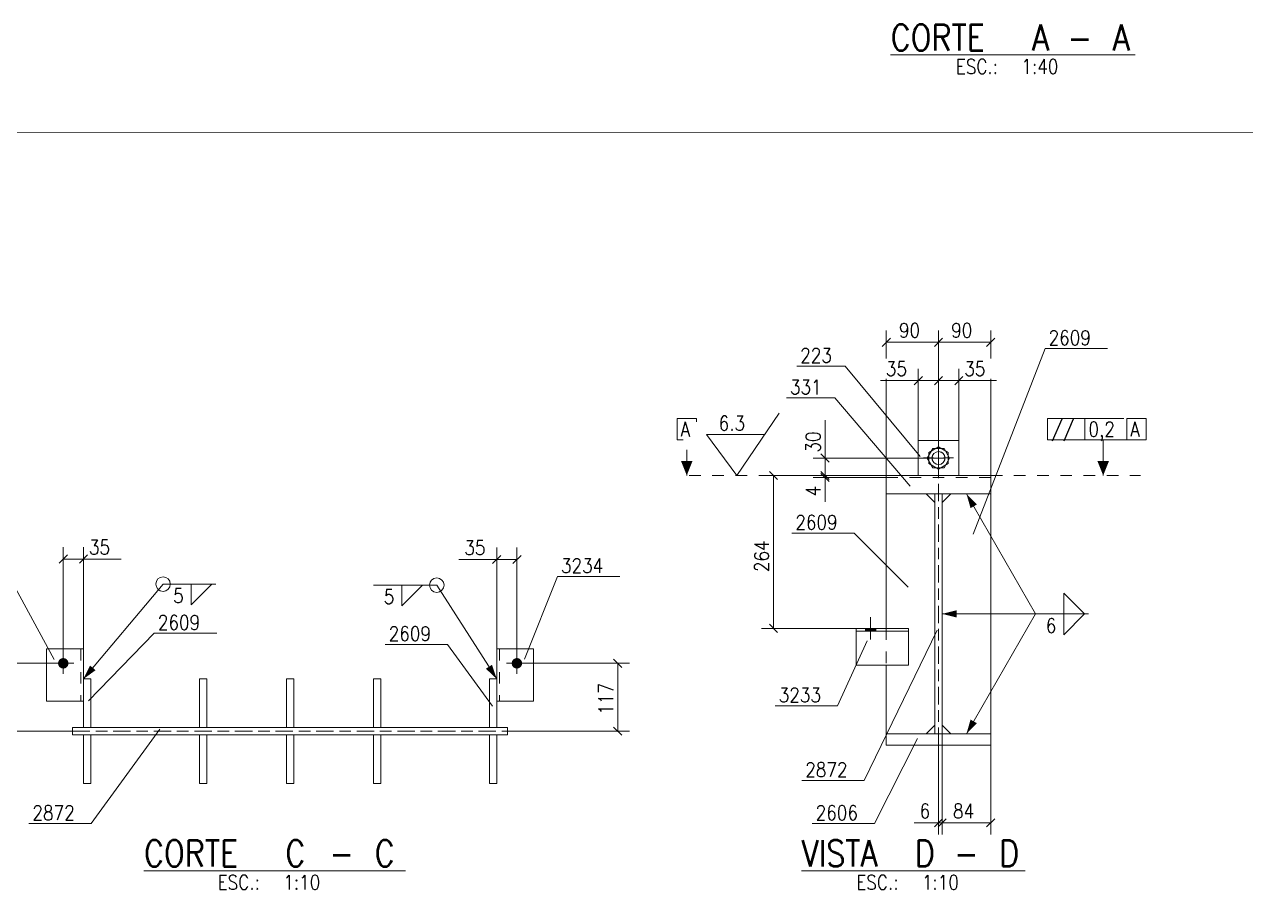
# Model space of a CAD drawing. Header units: millimetres. Extents: x 2 to 845, y 5 to 599.
# Drawn here: x 226.7 to 437.2, y 296.1 to 445.2 of the extents above; entities that cross this region are included whole.
import ezdxf

# ---------------------------------------------------------------- set-up
doc = ezdxf.new("R2010")
doc.units = ezdxf.units.MM
for name, pattern in [('XKITLINE00', [0]), ('XKITLINE02', [4, 2, -2]), ('XKITLINE06', [7, 3, -1, 2, -1])]:
    doc.linetypes.add(name, pattern=pattern)
for name, color, linetype, lineweight in [('Cota', 4, 'Continuous', 0), ('Marca da peça', 2, 'Continuous', 0), ('Objeto gráfico', 3, 'Continuous', 0), ('Outro tipo de objeto', 7, 'Continuous', 0), ('Parafuso', 3, 'Continuous', 0), ('Peça', 2, 'Continuous', 0), ('Solda', 1, 'Continuous', 0), ('Texto', 7, 'Continuous', 0)]:
    doc.layers.add(name, color=color, linetype=linetype, lineweight=lineweight)
doc.styles.add('ROMANS', font='ROMANS__.TTF')
doc.styles.add('SIMPLEX', font='SIMPLEX_.TTF')

# ---------------------------------------------------------------- blocks, each defined once
blk = doc.blocks.new('*A299')
at = {"layer": 'Outro tipo de objeto', "color": 1, "linetype": 'XKITLINE00', "lineweight": 0}
blk.add_line((376, 439.94), (418.16, 439.94), dxfattribs=at)
at = {"layer": 'Outro tipo de objeto', "color": 1, "style": 'ROMANS', "width": 0.85}
for s, p in [('CORTE', (376, 440.69)), ('A', (400.36, 440.69)), ('A', (414.28, 440.69)), ('-', (406.48, 440.69))]:
    blk.add_text(s, height=4.5, dxfattribs=at).set_placement(p)
at = {"layer": 'Outro tipo de objeto', "color": 3, "style": 'ROMANS', "width": 0.85}
for s, p in [('ESC.:', (387.23, 436.69)), ('1:40', (398.55, 436.69))]:
    blk.add_text(s, height=2.5, dxfattribs=at).set_placement(p)
blk = doc.blocks.new('*A420')
at = {"layer": 'Parafuso'}
blk.add_hatch(color=7, dxfattribs=at).paths.add_polyline_path([(232.47, 335.13), (232.48, 335.18), (232.48, 335.22), (232.49, 335.26), (232.5, 335.31), (232.51, 335.35), (232.53, 335.39), (232.54, 335.43), (232.56, 335.47), (232.58, 335.51), (232.6, 335.55), (232.62, 335.59), (232.65, 335.63), (232.68, 335.66), (232.71, 335.69), (232.74, 335.73), (232.77, 335.76), (232.8, 335.79), (232.84, 335.81), (232.87, 335.84), (232.91, 335.86), (232.95, 335.88), (232.99, 335.9), (233.03, 335.92), (233.07, 335.94), (233.11, 335.95), (233.15, 335.96), (233.2, 335.97), (233.24, 335.98), (233.28, 335.99), (233.33, 335.99), (233.37, 335.99), (233.42, 335.99), (233.46, 335.99), (233.51, 335.98), (233.55, 335.97), (233.59, 335.96), (233.63, 335.95), (233.68, 335.94), (233.72, 335.92), (233.76, 335.9), (233.8, 335.88), (233.84, 335.86), (233.87, 335.84), (233.91, 335.81), (233.94, 335.79), (233.98, 335.76), (234.01, 335.73), (234.04, 335.69), (234.07, 335.66), (234.1, 335.63), (234.12, 335.59), (234.15, 335.55), (234.17, 335.51), (234.19, 335.47), (234.2, 335.43), (234.22, 335.39), (234.23, 335.35), (234.25, 335.31), (234.26, 335.26), (234.26, 335.22), (234.27, 335.18), (234.27, 335.13), (234.27, 335.09), (234.27, 335.05), (234.27, 335), (234.26, 334.96), (234.26, 334.91), (234.25, 334.87), (234.23, 334.83), (234.22, 334.79), (234.2, 334.74), (234.19, 334.7), (234.17, 334.67), (234.15, 334.63), (234.12, 334.59), (234.1, 334.55), (234.07, 334.52), (234.04, 334.48), (234.01, 334.45), (233.98, 334.42), (233.94, 334.39), (233.91, 334.37), (233.87, 334.34), (233.84, 334.32), (233.8, 334.3), (233.76, 334.28), (233.72, 334.26), (233.68, 334.24), (233.63, 334.23), (233.59, 334.22), (233.55, 334.21), (233.51, 334.2), (233.46, 334.19), (233.42, 334.19), (233.37, 334.19), (233.33, 334.19), (233.28, 334.19), (233.24, 334.2), (233.2, 334.21), (233.15, 334.22), (233.11, 334.23), (233.07, 334.24), (233.03, 334.26), (232.99, 334.28), (232.95, 334.3), (232.91, 334.32), (232.87, 334.34), (232.84, 334.37), (232.8, 334.39), (232.77, 334.42), (232.74, 334.45), (232.71, 334.48), (232.68, 334.52), (232.65, 334.55), (232.62, 334.59), (232.6, 334.63), (232.58, 334.67), (232.56, 334.7), (232.54, 334.74), (232.53, 334.79), (232.51, 334.83), (232.5, 334.87), (232.49, 334.91), (232.48, 334.96), (232.48, 335), (232.47, 335.05), (232.47, 335.09)], flags=17)
at = {"layer": 'Parafuso', "color": 7, "linetype": 'XKITLINE00', "lineweight": 0}
for p, q in [((233.37, 333.29), (233.37, 336.89)), ((235.17, 335.09), (231.57, 335.09))]:
    blk.add_line(p, q, dxfattribs=at)
blk = doc.blocks.new('*A421')
at = {"layer": 'Parafuso'}
blk.add_hatch(color=7, dxfattribs=at).paths.add_polyline_path([(310.68, 335.13), (310.68, 335.18), (310.69, 335.22), (310.7, 335.26), (310.71, 335.31), (310.72, 335.35), (310.73, 335.39), (310.75, 335.43), (310.76, 335.47), (310.78, 335.51), (310.81, 335.55), (310.83, 335.59), (310.86, 335.63), (310.88, 335.66), (310.91, 335.69), (310.94, 335.73), (310.97, 335.76), (311.01, 335.79), (311.04, 335.81), (311.08, 335.84), (311.12, 335.86), (311.15, 335.88), (311.19, 335.9), (311.23, 335.92), (311.27, 335.94), (311.32, 335.95), (311.36, 335.96), (311.4, 335.97), (311.45, 335.98), (311.49, 335.99), (311.53, 335.99), (311.58, 335.99), (311.62, 335.99), (311.67, 335.99), (311.71, 335.98), (311.75, 335.97), (311.8, 335.96), (311.84, 335.95), (311.88, 335.94), (311.92, 335.92), (311.96, 335.9), (312, 335.88), (312.04, 335.86), (312.08, 335.84), (312.11, 335.81), (312.15, 335.79), (312.18, 335.76), (312.21, 335.73), (312.24, 335.69), (312.27, 335.66), (312.3, 335.63), (312.33, 335.59), (312.35, 335.55), (312.37, 335.51), (312.39, 335.47), (312.41, 335.43), (312.43, 335.39), (312.44, 335.35), (312.45, 335.31), (312.46, 335.26), (312.47, 335.22), (312.47, 335.18), (312.48, 335.13), (312.48, 335.09), (312.48, 335.05), (312.47, 335), (312.47, 334.96), (312.46, 334.91), (312.45, 334.87), (312.44, 334.83), (312.43, 334.79), (312.41, 334.74), (312.39, 334.7), (312.37, 334.67), (312.35, 334.63), (312.33, 334.59), (312.3, 334.55), (312.27, 334.52), (312.24, 334.48), (312.21, 334.45), (312.18, 334.42), (312.15, 334.39), (312.11, 334.37), (312.08, 334.34), (312.04, 334.32), (312, 334.3), (311.96, 334.28), (311.92, 334.26), (311.88, 334.24), (311.84, 334.23), (311.8, 334.22), (311.75, 334.21), (311.71, 334.2), (311.67, 334.19), (311.62, 334.19), (311.58, 334.19), (311.53, 334.19), (311.49, 334.19), (311.45, 334.2), (311.4, 334.21), (311.36, 334.22), (311.32, 334.23), (311.27, 334.24), (311.23, 334.26), (311.19, 334.28), (311.15, 334.3), (311.12, 334.32), (311.08, 334.34), (311.04, 334.37), (311.01, 334.39), (310.97, 334.42), (310.94, 334.45), (310.91, 334.48), (310.88, 334.52), (310.86, 334.55), (310.83, 334.59), (310.81, 334.63), (310.78, 334.67), (310.76, 334.7), (310.75, 334.74), (310.73, 334.79), (310.72, 334.83), (310.71, 334.87), (310.7, 334.91), (310.69, 334.96), (310.68, 335), (310.68, 335.05), (310.68, 335.09)], flags=17)
at = {"layer": 'Parafuso', "color": 7, "linetype": 'XKITLINE00', "lineweight": 0}
for p, q in [((311.58, 333.29), (311.58, 336.89)), ((313.38, 335.09), (309.78, 335.09))]:
    blk.add_line(p, q, dxfattribs=at)
blk = doc.blocks.new('*A422')
at = {"layer": 'Peça', "color": 4, "linetype": 'XKITLINE00', "lineweight": 0}
for p, q in [((306.85, 332.39), (308.1, 332.39)), ((306.85, 324.01), (306.85, 332.39)), ((308.1, 332.39), (308.1, 324.01)), ((308.1, 324.01), (306.85, 324.01))]:
    blk.add_line(p, q, dxfattribs=at)
blk = doc.blocks.new('*A423')
at = {"layer": 'Peça', "color": 4, "linetype": 'XKITLINE00', "lineweight": 0}
for p, q in [((238.1, 332.39), (236.85, 332.39)), ((236.85, 324.01), (236.85, 332.39)), ((238.1, 332.39), (238.1, 324.01)), ((238.1, 324.01), (236.85, 324.01)), ((238.1, 324.01), (238.1, 324.01))]:
    blk.add_line(p, q, dxfattribs=at)
blk = doc.blocks.new('*A424')
at = {"layer": 'Peça', "color": 4, "linetype": 'XKITLINE00', "lineweight": 0}
for p, q in [((258.1, 332.39), (256.85, 332.39)), ((256.85, 324.01), (256.85, 332.39)), ((258.1, 332.39), (258.1, 324.01)), ((258.1, 324.01), (256.85, 324.01)), ((258.1, 324.01), (258.1, 324.01))]:
    blk.add_line(p, q, dxfattribs=at)
blk = doc.blocks.new('*A425')
at = {"layer": 'Peça', "color": 4, "linetype": 'XKITLINE00', "lineweight": 0}
for p, q in [((258.1, 322.76), (256.85, 322.76)), ((256.85, 314.39), (256.85, 322.76)), ((258.1, 322.76), (258.1, 314.39)), ((258.1, 314.39), (256.85, 314.39)), ((258.1, 314.39), (258.1, 314.39))]:
    blk.add_line(p, q, dxfattribs=at)
blk = doc.blocks.new('*A426')
at = {"layer": 'Peça', "color": 4, "linetype": 'XKITLINE00', "lineweight": 0}
for p, q in [((286.85, 332.39), (288.1, 332.39)), ((286.85, 324.01), (286.85, 332.39)), ((288.1, 332.39), (288.1, 324.01)), ((288.1, 324.01), (286.85, 324.01))]:
    blk.add_line(p, q, dxfattribs=at)
blk = doc.blocks.new('*A427')
at = {"layer": 'Peça', "color": 4, "linetype": 'XKITLINE00', "lineweight": 0}
for p, q in [((271.85, 322.76), (273.1, 322.76)), ((271.85, 322.76), (271.85, 314.39)), ((273.1, 322.76), (273.1, 314.39)), ((273.1, 314.39), (271.85, 314.39)), ((273.1, 314.39), (273.1, 314.39))]:
    blk.add_line(p, q, dxfattribs=at)
blk = doc.blocks.new('*A428')
at = {"layer": 'Peça', "color": 4, "linetype": 'XKITLINE00', "lineweight": 0}
for p, q in [((286.85, 322.76), (288.1, 322.76)), ((286.85, 314.39), (286.85, 322.76)), ((288.1, 322.76), (288.1, 314.39)), ((288.1, 314.39), (286.85, 314.39))]:
    blk.add_line(p, q, dxfattribs=at)
blk = doc.blocks.new('*A429')
at = {"layer": 'Peça', "color": 4, "linetype": 'XKITLINE00', "lineweight": 0}
for p, q in [((306.85, 322.76), (308.1, 322.76)), ((306.85, 314.39), (306.85, 322.76)), ((308.1, 322.76), (308.1, 314.39)), ((308.1, 314.39), (306.85, 314.39))]:
    blk.add_line(p, q, dxfattribs=at)
blk = doc.blocks.new('*A430')
at = {"layer": 'Peça', "color": 4, "linetype": 'XKITLINE00', "lineweight": 0}
for p, q in [((308.09, 337.59), (308.09, 332.39)), ((308.09, 337.59), (314.44, 337.59)), ((314.44, 337.59), (314.44, 328.59)), ((308.1, 328.59), (314.44, 328.59)), ((314.44, 328.59), (314.44, 328.59))]:
    blk.add_line(p, q, dxfattribs=at)
at = {"layer": 'Peça', "color": 7, "linetype": 'XKITLINE02', "lineweight": 0}
for p, q in [((308.09, 337.59), (308.56, 337.59)), ((308.56, 337.59), (308.56, 328.59)), ((308.56, 337.59), (314.44, 337.59)), ((308.09, 332.39), (308.09, 328.59)), ((308.09, 328.59), (308.09, 328.59)), ((308.09, 328.59), (308.56, 328.59)), ((308.09, 328.59), (308.1, 328.59)), ((308.56, 328.59), (308.56, 328.59)), ((308.56, 328.59), (314.44, 328.59)), ((314.44, 328.59), (314.44, 328.59))]:
    blk.add_line(p, q, dxfattribs=at)
blk = doc.blocks.new('*A431')
at = {"layer": 'Peça', "color": 4, "linetype": 'XKITLINE00', "lineweight": 0}
for p, q in [((230.51, 337.59), (230.51, 337.59)), ((230.51, 337.59), (236.86, 337.59)), ((230.51, 337.59), (230.51, 328.59)), ((236.86, 337.59), (236.86, 337.59)), ((236.86, 337.59), (236.86, 332.39)), ((230.51, 328.59), (236.85, 328.59))]:
    blk.add_line(p, q, dxfattribs=at)
at = {"layer": 'Peça', "color": 7, "linetype": 'XKITLINE02', "lineweight": 0}
for p, q in [((236.39, 337.59), (230.51, 337.59)), ((236.86, 337.59), (236.39, 337.59)), ((236.39, 337.59), (236.39, 337.59)), ((236.39, 337.59), (236.39, 328.59)), ((236.86, 332.39), (236.86, 328.59)), ((230.51, 328.59), (236.39, 328.59)), ((236.39, 328.59), (236.86, 328.59)), ((236.85, 328.59), (236.86, 328.59))]:
    blk.add_line(p, q, dxfattribs=at)
blk = doc.blocks.new('*A432')
at = {"layer": 'Peça', "color": 4, "linetype": 'XKITLINE00', "lineweight": 0}
for p, q in [((238.1, 322.76), (236.85, 322.76)), ((236.85, 314.39), (236.85, 322.76)), ((238.1, 322.76), (238.1, 314.39)), ((238.1, 314.39), (236.85, 314.39)), ((238.1, 314.39), (238.1, 314.39))]:
    blk.add_line(p, q, dxfattribs=at)
blk = doc.blocks.new('*A433')
at = {"layer": 'Peça', "color": 4, "linetype": 'XKITLINE00', "lineweight": 0}
for p, q in [((234.97, 324.01), (309.97, 324.01)), ((234.97, 324.01), (234.97, 322.76)), ((309.97, 322.76), (234.97, 322.76)), ((309.97, 324.01), (309.97, 322.76))]:
    blk.add_line(p, q, dxfattribs=at)
blk = doc.blocks.new('*A434')
at = {"layer": 'Peça', "color": 4, "linetype": 'XKITLINE00', "lineweight": 0}
for p, q in [((271.85, 332.39), (273.1, 332.39)), ((271.85, 332.39), (271.85, 324.01)), ((273.1, 332.39), (273.1, 324.01)), ((273.1, 324.01), (271.85, 324.01)), ((273.1, 324.01), (273.1, 324.01))]:
    blk.add_line(p, q, dxfattribs=at)
blk = doc.blocks.new('*A435')
at = {"layer": 'Outro tipo de objeto', "color": 1, "linetype": 'XKITLINE00', "lineweight": 0}
blk.add_line((247.28, 299.35), (292.38, 299.35), dxfattribs=at)
at = {"layer": 'Outro tipo de objeto', "color": 1, "style": 'ROMANS', "width": 0.85}
for s, p in [('CORTE', (247.28, 300.1)), ('C', (271.64, 300.1)), ('C', (287.04, 300.1)), ('-', (279.23, 300.1))]:
    blk.add_text(s, height=4.5, dxfattribs=at).set_placement(p)
at = {"layer": 'Outro tipo de objeto', "color": 3, "style": 'ROMANS', "width": 0.85}
for s, p in [('ESC.:', (259.98, 296.1)), ('1:10', (271.3, 296.1))]:
    blk.add_text(s, height=2.5, dxfattribs=at).set_placement(p)
blk = doc.blocks.new('*A453')
at = {"layer": 'Parafuso', "color": 7, "linetype": 'XKITLINE00', "lineweight": 0}
for p, q in [((384.26, 373.1), (384.26, 371.37)), ((381.66, 370.5), (383.39, 370.5)), ((384.26, 367.9), (384.26, 369.64)), ((386.86, 370.5), (385.13, 370.5))]:
    blk.add_line(p, q, dxfattribs=at)
blk = doc.blocks.new('*A454')
at = {"layer": 'Parafuso'}
blk.add_hatch(color=7, dxfattribs=at).paths.add_polyline_path([(373.46, 341.11), (373.46, 340.64), (371.66, 340.64), (371.66, 341.11)], flags=17)
at = {"layer": 'Parafuso', "color": 7, "linetype": 'XKITLINE00', "lineweight": 0}
for p, q in [((371.66, 341.11), (371.66, 340.64)), ((372.56, 343.02), (372.56, 339.21)), ((373.46, 341.11), (373.46, 340.64))]:
    blk.add_line(p, q, dxfattribs=at)
blk = doc.blocks.new('*A455')
at = {"layer": 'Peça', "color": 4, "linetype": 'XKITLINE00', "lineweight": 0}
for p, q in [((393.26, 367.46), (375.26, 367.46)), ((375.26, 367.46), (375.26, 364.31)), ((393.26, 364.31), (393.26, 367.46)), ((375.26, 364.31), (393.26, 364.31))]:
    blk.add_line(p, q, dxfattribs=at)
at = {"layer": 'Peça', "color": 7, "linetype": 'XKITLINE02', "lineweight": 0}
for p, q in [((387.76, 367.46), (375.26, 367.46)), ((375.26, 367.11), (393.26, 367.11))]:
    blk.add_line(p, q, dxfattribs=at)
blk = doc.blocks.new('*A456')
at = {"layer": 'Peça', "color": 4, "linetype": 'XKITLINE00', "lineweight": 0}
for p, q in [((370.06, 341.11), (370.06, 334.76)), ((379.06, 341.11), (370.06, 341.11)), ((379.06, 334.76), (379.06, 341.11)), ((370.06, 340.64), (379.06, 340.64)), ((370.06, 334.76), (379.06, 334.76))]:
    blk.add_line(p, q, dxfattribs=at)
blk = doc.blocks.new('*A457')
at = {"layer": 'Peça', "color": 4, "linetype": 'XKITLINE00', "lineweight": 0}
for p, q in [((375.26, 322.91), (375.26, 321.01)), ((393.26, 322.91), (375.26, 322.91)), ((393.26, 321.01), (393.26, 322.91)), ((375.26, 321.01), (393.26, 321.01))]:
    blk.add_line(p, q, dxfattribs=at)
blk = doc.blocks.new('*A458')
at = {"layer": 'Peça', "color": 4, "linetype": 'XKITLINE00', "lineweight": 0}
for p, q in [((386.38, 364.31), (384.88, 362.81)), ((393.26, 322.91), (393.26, 364.31)), ((384.88, 324.41), (386.38, 322.91))]:
    blk.add_line(p, q, dxfattribs=at)
at = {"layer": 'Peça', "color": 7, "linetype": 'XKITLINE02', "lineweight": 0}
for p, q in [((386.38, 364.31), (393.26, 364.31)), ((393.26, 364.31), (386.38, 364.31)), ((384.88, 362.81), (384.88, 324.41)), ((386.38, 322.91), (393.26, 322.91)), ((386.38, 322.91), (393.26, 322.91))]:
    blk.add_line(p, q, dxfattribs=at)
blk = doc.blocks.new('*A459')
at = {"layer": 'Peça', "color": 7, "linetype": 'XKITLINE02', "lineweight": 0}
for p, q in [((384.26, 372.39), (382.59, 371.43)), ((384.26, 372.39), (382.59, 371.43)), ((382.59, 371.43), (382.59, 369.5)), ((385.93, 371.43), (384.26, 372.39)), ((384.26, 372.39), (384.26, 372.39)), ((384.26, 372.39), (385.93, 371.43)), ((385.93, 369.5), (385.93, 371.43)), ((382.59, 369.5), (384.26, 368.54)), ((384.26, 368.54), (382.59, 369.5)), ((384.26, 368.54), (385.93, 369.5)), ((384.26, 368.54), (385.93, 369.5)), ((384.26, 368.54), (384.26, 368.54))]:
    blk.add_line(p, q, dxfattribs=at)
blk = doc.blocks.new('*A460')
at = {"layer": 'Peça', "color": 4, "linetype": 'XKITLINE00', "lineweight": 0}
for p, q in [((380.76, 367.46), (380.76, 373.46)), ((380.76, 373.46), (387.76, 373.46)), ((387.76, 373.46), (387.76, 367.46))]:
    blk.add_line(p, q, dxfattribs=at)
at = {"layer": 'Peça', "color": 7, "linetype": 'XKITLINE02', "lineweight": 0}
for p, q in [((380.76, 373.46), (387.76, 373.46)), ((387.76, 367.46), (380.76, 367.46)), ((380.76, 367.46), (380.76, 367.46)), ((380.76, 367.46), (387.76, 367.46)), ((380.76, 367.46), (380.76, 367.46)), ((387.76, 367.46), (387.76, 367.46)), ((387.76, 367.46), (387.76, 367.46))]:
    blk.add_line(p, q, dxfattribs=at)
blk = doc.blocks.new('*A461')
at = {"layer": 'Peça', "color": 4, "linetype": 'XKITLINE00', "lineweight": 0}
for p, q in [((384.26, 372.39), (382.59, 371.43)), ((382.59, 371.43), (382.59, 369.5)), ((385.93, 371.43), (384.26, 372.39)), ((384.26, 372.39), (384.26, 372.39)), ((385.93, 369.5), (385.93, 371.43)), ((382.59, 369.5), (384.26, 368.54)), ((384.26, 368.54), (385.93, 369.5)), ((384.26, 368.54), (384.26, 368.54))]:
    blk.add_line(p, q, dxfattribs=at)
at = {"layer": 'Peça', "color": 7, "linetype": 'XKITLINE02', "lineweight": 0}
for p, q in [((384.26, 372.39), (382.59, 371.43)), ((384.26, 372.39), (385.93, 371.43)), ((384.26, 368.54), (382.59, 369.5)), ((384.26, 368.54), (385.93, 369.5))]:
    blk.add_line(p, q, dxfattribs=at)
blk = doc.blocks.new('*A462')
at = {"layer": 'Peça', "color": 7, "linetype": 'XKITLINE02', "lineweight": 0}
for p, q in [((383.3, 372.13), (382.33, 370.46)), ((382.33, 370.46), (383.3, 372.13)), ((385.22, 372.13), (383.3, 372.13)), ((383.3, 372.13), (385.22, 372.13)), ((383.3, 372.13), (383.3, 372.13)), ((386.18, 370.46), (385.22, 372.13)), ((385.22, 372.13), (386.18, 370.46)), ((385.22, 372.13), (385.22, 372.13)), ((382.33, 370.46), (383.3, 368.8)), ((383.3, 368.8), (382.33, 370.46)), ((382.33, 370.46), (382.33, 370.46)), ((383.3, 368.8), (385.22, 368.8)), ((383.3, 368.8), (383.3, 368.8)), ((385.22, 368.8), (383.3, 368.8)), ((385.22, 368.8), (386.18, 370.46)), ((386.18, 370.46), (385.22, 368.8)), ((385.22, 368.8), (385.22, 368.8)), ((386.18, 370.46), (386.18, 370.46))]:
    blk.add_line(p, q, dxfattribs=at)
at = {"layer": 'Peça', "color": 4, "linetype": 'XKITLINE00', "lineweight": 0}
for start, end in [(0, 180), (180, 0)]:
    blk.add_arc((384.26, 370.46), 1.11, start, end, dxfattribs=at)
at = {"layer": 'Peça', "color": 7, "linetype": 'XKITLINE02', "lineweight": 0}
for start, end in [(150, 330), (330, 150)]:
    blk.add_arc((384.26, 370.46), 1.11, start, end, dxfattribs=at)
blk = doc.blocks.new('*A463')
at = {"layer": 'Peça', "color": 4, "linetype": 'XKITLINE00', "lineweight": 0}
for p, q in [((384.88, 364.31), (383.63, 364.31)), ((383.63, 364.31), (383.63, 322.91)), ((384.88, 322.91), (384.88, 364.31)), ((383.63, 322.91), (384.88, 322.91))]:
    blk.add_line(p, q, dxfattribs=at)
blk = doc.blocks.new('*A464')
at = {"layer": 'Peça', "color": 4, "linetype": 'XKITLINE00', "lineweight": 0}
for p, q in [((375.26, 364.31), (375.26, 341.11)), ((383.63, 362.81), (382.13, 364.31)), ((375.26, 334.76), (375.26, 322.91)), ((382.13, 322.91), (383.63, 324.41))]:
    blk.add_line(p, q, dxfattribs=at)
at = {"layer": 'Peça', "color": 7, "linetype": 'XKITLINE02', "lineweight": 0}
for p, q in [((382.13, 364.31), (375.26, 364.31)), ((382.13, 364.31), (375.26, 364.31)), ((383.63, 324.41), (383.63, 362.81)), ((375.26, 341.11), (375.26, 334.76)), ((375.26, 322.91), (382.13, 322.91)), ((375.26, 322.91), (382.13, 322.91))]:
    blk.add_line(p, q, dxfattribs=at)
blk = doc.blocks.new('*A465')
at = {"layer": 'Outro tipo de objeto', "color": 1, "linetype": 'XKITLINE00', "lineweight": 0}
blk.add_line((360.63, 299.35), (399.22, 299.35), dxfattribs=at)
at = {"layer": 'Outro tipo de objeto', "color": 1, "style": 'ROMANS', "width": 0.85}
for s, p in [('VISTA', (360.63, 300.1)), ('D', (380.16, 300.1)), ('D', (394.71, 300.1)), ('-', (386.91, 300.1))]:
    blk.add_text(s, height=4.5, dxfattribs=at).set_placement(p)
at = {"layer": 'Outro tipo de objeto', "color": 3, "style": 'ROMANS', "width": 0.85}
for s, p in [('ESC.:', (370.08, 296.1)), ('1:10', (381.39, 296.1))]:
    blk.add_text(s, height=2.5, dxfattribs=at).set_placement(p)
blk = doc.blocks.new('*A1204')
at = {"layer": 'Objeto gráfico', "color": 1, "linetype": 'XKITLINE00', "lineweight": 0}
blk.add_line((29.15, 426.65), (658.09, 426.54), dxfattribs=at)
blk = doc.blocks.new('*A1217')
at = {"layer": 'Objeto gráfico', "color": 7, "linetype": 'XKITLINE06', "lineweight": 0}
blk.add_line((234.97, 323.39), (309.97, 323.39), dxfattribs=at)
blk = doc.blocks.new('*A1219')
at = {"layer": 'Objeto gráfico', "color": 7, "linetype": 'XKITLINE00', "lineweight": 0}
blk.add_line((349.51, 367.46), (344.27, 374.53), dxfattribs=at)
blk = doc.blocks.new('*A1220')
at = {"layer": 'Objeto gráfico', "color": 7, "linetype": 'XKITLINE00', "lineweight": 0}
blk.add_line((349.51, 367.46), (356.8, 378.2), dxfattribs=at)
blk = doc.blocks.new('*A1221')
at = {"layer": 'Objeto gráfico', "color": 7, "linetype": 'XKITLINE00', "lineweight": 0}
blk.add_line((344.27, 374.53), (354.31, 374.53), dxfattribs=at)
blk = doc.blocks.new('*A1223')
at = {"layer": 'Objeto gráfico', "color": 7, "linetype": 'XKITLINE02', "lineweight": 0}
blk.add_line((393.26, 367.46), (419.06, 367.46), dxfattribs=at)
blk = doc.blocks.new('*A1224')
at = {"layer": 'Objeto gráfico', "color": 7, "linetype": 'XKITLINE02', "lineweight": 0}
blk.add_line((375.26, 367.46), (339.45, 367.46), dxfattribs=at)
blk = doc.blocks.new('*A1225')
at = {"layer": 'Objeto gráfico', "color": 7, "linetype": 'XKITLINE06', "lineweight": 0}
blk.add_line((384.26, 321.01), (384.26, 367.46), dxfattribs=at)
blk = doc.blocks.new('*A1306')
at = {"layer": 'Cota', "color": 7, "linetype": 'XKITLINE00', "lineweight": 0}
for p, q in [((234.08, 353.77), (232.67, 352.35)), ((233.37, 335.09), (233.37, 355.11)), ((237.57, 353.77), (236.16, 352.35)), ((236.86, 337.59), (236.86, 355.11)), ((233.37, 353.06), (236.86, 353.06)), ((236.86, 353.06), (243.38, 353.06)), ((236.86, 353.06), (243.38, 353.06))]:
    blk.add_line(p, q, dxfattribs=at)
at = {"layer": 'Cota', "color": 3}
for p in [(233.37, 353.06), (236.86, 353.06)]:
    blk.add_point(p, dxfattribs=at)
at = {"layer": 'Cota', "color": 3, "style": 'SIMPLEX', "width": 0.85}
blk.add_text('35', height=2.5, dxfattribs=at).set_placement((237.8, 353.86))
blk = doc.blocks.new('*A1307')
at = {"layer": 'Cota', "color": 7, "linetype": 'XKITLINE00', "lineweight": 0}
for p, q in [((233.37, 335.09), (212.21, 335.09)), ((213.56, 335.8), (214.97, 334.38)), ((214.26, 323.39), (214.26, 335.09)), ((234.97, 323.39), (212.21, 323.39)), ((213.56, 324.1), (214.97, 322.68))]:
    blk.add_line(p, q, dxfattribs=at)
at = {"layer": 'Cota', "color": 3}
for p in [(214.26, 335.09), (214.26, 323.39)]:
    blk.add_point(p, dxfattribs=at)
at = {"layer": 'Cota', "color": 3, "style": 'SIMPLEX', "width": 0.85}
blk.add_text('117', height=2.5, rotation=90.0002, dxfattribs=at).set_placement((213.46, 326.22))
blk = doc.blocks.new('*A1308')
at = {"layer": 'Cota', "color": 7, "linetype": 'XKITLINE00', "lineweight": 0}
for p, q in [((308.8, 353.69), (307.38, 352.27)), ((308.09, 337.59), (308.09, 355.03)), ((312.29, 353.69), (310.87, 352.27)), ((311.58, 335.09), (311.58, 355.03)), ((308.09, 352.98), (301.57, 352.98)), ((308.09, 352.98), (301.57, 352.98)), ((308.09, 352.98), (311.58, 352.98))]:
    blk.add_line(p, q, dxfattribs=at)
at = {"layer": 'Cota', "color": 3}
for p in [(308.09, 352.98), (311.58, 352.98)]:
    blk.add_point(p, dxfattribs=at)
at = {"layer": 'Cota', "color": 3, "style": 'SIMPLEX', "width": 0.85}
blk.add_text('35', height=2.5, dxfattribs=at).set_placement((302.51, 353.78))
blk = doc.blocks.new('*A1309')
at = {"layer": 'Cota', "color": 7, "linetype": 'XKITLINE00', "lineweight": 0}
for p, q in [((311.58, 335.09), (330.96, 335.09)), ((328.25, 335.8), (329.66, 334.38)), ((328.96, 323.39), (328.96, 335.09)), ((309.97, 323.39), (330.96, 323.39)), ((328.25, 324.1), (329.66, 322.68))]:
    blk.add_line(p, q, dxfattribs=at)
at = {"layer": 'Cota', "color": 3}
for p in [(328.96, 335.09), (328.96, 323.39)]:
    blk.add_point(p, dxfattribs=at)
at = {"layer": 'Cota', "color": 3, "style": 'SIMPLEX', "width": 0.85}
blk.add_text('117', height=2.5, rotation=90.0002, dxfattribs=at).set_placement((328.16, 326.22))
blk = doc.blocks.new('*A1310')
at = {"layer": 'Solda'}
blk.add_hatch(color=7, dxfattribs=at).paths.add_polyline_path([(236.85, 332.39), (237.98, 334.7), (238.94, 333.9)], flags=17)
at = {"layer": 'Solda', "color": 7, "linetype": 'XKITLINE00', "lineweight": 0}
for p, q in [((236.85, 332.39), (250.57, 348.74)), ((250.57, 348.74), (259.7, 348.74))]:
    blk.add_line(p, q, dxfattribs=at)
at = {"layer": 'Solda', "color": 3, "linetype": 'XKITLINE00', "lineweight": 0}
for p, q in [((255.42, 348.74), (258.99, 348.74)), ((258.99, 348.74), (255.42, 345.17)), ((255.42, 345.17), (255.42, 348.74))]:
    blk.add_line(p, q, dxfattribs=at)
for start, end in [(90, 270), (270, 90)]:
    blk.add_arc((250.57, 348.74), 1.25, start, end, dxfattribs=at)
at = {"layer": 'Solda', "color": 3, "style": 'ROMANS', "width": 0.85}
blk.add_text('5', height=2.5, dxfattribs=at).set_placement((252.32, 345.49))
blk = doc.blocks.new('*A1311')
at = {"layer": 'Solda'}
blk.add_hatch(color=7, dxfattribs=at).paths.add_polyline_path([(308.1, 332.39), (306.23, 334.16), (307.28, 334.83)], flags=17)
at = {"layer": 'Solda', "color": 7, "linetype": 'XKITLINE00', "lineweight": 0}
for p in [(286.87, 348.56), (308.1, 332.39)]:
    blk.add_line(p, (297.76, 348.56), dxfattribs=at)
at = {"layer": 'Solda', "color": 3, "linetype": 'XKITLINE00', "lineweight": 0}
for p, q in [((291.72, 348.56), (295.3, 348.56)), ((295.3, 348.56), (291.72, 344.99)), ((291.72, 344.99), (291.72, 348.56))]:
    blk.add_line(p, q, dxfattribs=at)
for start, end in [(90, 270), (270, 90)]:
    blk.add_arc((297.76, 348.56), 1.25, start, end, dxfattribs=at)
at = {"layer": 'Solda', "color": 3, "style": 'ROMANS', "width": 0.85}
blk.add_text('5', height=2.5, dxfattribs=at).set_placement((288.62, 345.31))
blk = doc.blocks.new('*A1312')
at = {"layer": 'Marca da peça', "color": 7, "linetype": 'XKITLINE00', "lineweight": 0}
for p in [(288.88, 338.34), (307.35, 327.69)]:
    blk.add_line(p, (299.62, 338.34), dxfattribs=at)
at = {"layer": 'Marca da peça', "color": 4, "style": 'ROMANS', "width": 0.85}
blk.add_text('2609', height=2.5, dxfattribs=at).set_placement((289.48, 338.94))
blk = doc.blocks.new('*A1313')
at = {"layer": 'Marca da peça', "color": 7, "linetype": 'XKITLINE00', "lineweight": 0}
for p, q in [((237.73, 328.62), (249.07, 340.27)), ((249.07, 340.27), (259.82, 340.27))]:
    blk.add_line(p, q, dxfattribs=at)
at = {"layer": 'Marca da peça', "color": 4, "style": 'ROMANS', "width": 0.85}
blk.add_text('2609', height=2.5, dxfattribs=at).set_placement((249.67, 340.87))
blk = doc.blocks.new('*A1314')
at = {"layer": 'Marca da peça', "color": 7, "linetype": 'XKITLINE00', "lineweight": 0}
for p, q in [((312.86, 335.83), (318.57, 350.07)), ((318.57, 350.07), (329.32, 350.07))]:
    blk.add_line(p, q, dxfattribs=at)
at = {"layer": 'Marca da peça', "color": 4, "style": 'ROMANS', "width": 0.85}
blk.add_text('3234', height=2.5, dxfattribs=at).set_placement((319.17, 350.67))
blk = doc.blocks.new('*A1315')
at = {"layer": 'Marca da peça', "color": 7, "linetype": 'XKITLINE00', "lineweight": 0}
for p in [(212.58, 351.44), (231.81, 335.76)]:
    blk.add_line(p, (223.32, 351.44), dxfattribs=at)
at = {"layer": 'Marca da peça', "color": 4, "style": 'ROMANS', "width": 0.85}
blk.add_text('3233', height=2.5, dxfattribs=at).set_placement((213.18, 352.04))
blk = doc.blocks.new('*A1316')
at = {"layer": 'Marca da peça', "color": 7, "linetype": 'XKITLINE00', "lineweight": 0}
for p in [(250, 323.73), (227.45, 307.48)]:
    blk.add_line(p, (238.19, 307.48), dxfattribs=at)
at = {"layer": 'Marca da peça', "color": 4, "style": 'ROMANS', "width": 0.85}
blk.add_text('2872', height=2.5, dxfattribs=at).set_placement((228.05, 308.08))
blk = doc.blocks.new('*A1335')
at = {"layer": 'Cota', "color": 7, "linetype": 'XKITLINE00', "lineweight": 0}
for p, q in [((375.22, 367.46), (362.64, 367.46)), ((375.57, 367.11), (362.64, 367.11)), ((363.98, 368.17), (365.39, 366.76)), ((363.98, 367.82), (365.39, 366.41)), ((364.69, 367.11), (364.69, 367.46)), ((364.69, 367.11), (364.69, 362.92)), ((364.69, 367.11), (364.69, 362.92))]:
    blk.add_line(p, q, dxfattribs=at)
at = {"layer": 'Cota', "color": 3}
for p in [(364.69, 367.46), (364.69, 367.11)]:
    blk.add_point(p, dxfattribs=at)
at = {"layer": 'Cota', "color": 3, "style": 'SIMPLEX', "width": 0.85}
blk.add_text('4', height=2.5, rotation=90.0002, dxfattribs=at).set_placement((363.89, 363.86))
blk = doc.blocks.new('*A1336')
at = {"layer": 'Cota', "color": 7, "linetype": 'XKITLINE00', "lineweight": 0}
for p, q in [((364.69, 370.46), (364.69, 376.98)), ((364.69, 370.46), (364.69, 376.98)), ((363.98, 371.17), (365.39, 369.76)), ((385.37, 370.46), (362.64, 370.46)), ((364.69, 367.46), (364.69, 370.46)), ((375.22, 367.46), (362.64, 367.46)), ((363.98, 368.17), (365.39, 366.76))]:
    blk.add_line(p, q, dxfattribs=at)
at = {"layer": 'Cota', "color": 3}
for p in [(364.69, 370.46), (364.69, 367.46)]:
    blk.add_point(p, dxfattribs=at)
at = {"layer": 'Cota', "color": 3, "style": 'SIMPLEX', "width": 0.85}
blk.add_text('30', height=2.5, rotation=90.0002, dxfattribs=at).set_placement((363.89, 371.4))
blk = doc.blocks.new('*A1337')
at = {"layer": 'Cota', "color": 7, "linetype": 'XKITLINE00', "lineweight": 0}
for p, q in [((375.26, 387.6), (375.26, 392.47)), ((384.26, 367.46), (384.26, 392.47)), ((375.97, 391.12), (374.55, 389.71)), ((375.26, 390.42), (384.26, 390.42)), ((384.97, 391.12), (383.55, 389.71)), ((375.26, 367.46), (375.26, 384.1))]:
    blk.add_line(p, q, dxfattribs=at)
at = {"layer": 'Cota', "color": 3}
for p in [(375.26, 390.42), (384.26, 390.42)]:
    blk.add_point(p, dxfattribs=at)
at = {"layer": 'Cota', "color": 3, "style": 'SIMPLEX', "width": 0.85}
blk.add_text('90', height=2.5, dxfattribs=at).set_placement((377.44, 391.22))
blk = doc.blocks.new('*A1338')
at = {"layer": 'Cota', "color": 7, "linetype": 'XKITLINE00', "lineweight": 0}
for p, q in [((384.26, 367.46), (384.26, 392.47)), ((393.26, 387.6), (393.26, 392.47)), ((384.97, 391.12), (383.55, 389.71)), ((384.26, 390.42), (393.26, 390.42)), ((393.97, 391.12), (392.55, 389.71)), ((393.26, 367.46), (393.26, 384.1))]:
    blk.add_line(p, q, dxfattribs=at)
at = {"layer": 'Cota', "color": 3}
for p in [(384.26, 390.42), (393.26, 390.42)]:
    blk.add_point(p, dxfattribs=at)
at = {"layer": 'Cota', "color": 3, "style": 'SIMPLEX', "width": 0.85}
blk.add_text('90', height=2.5, dxfattribs=at).set_placement((386.44, 391.22))
blk = doc.blocks.new('*A1339')
at = {"layer": 'Cota', "color": 7, "linetype": 'XKITLINE00', "lineweight": 0}
for p, q in [((375.26, 367.46), (353.76, 367.46)), ((355.1, 368.17), (356.51, 366.76)), ((355.81, 341.11), (355.81, 367.46)), ((370.06, 341.11), (353.76, 341.11)), ((355.1, 341.82), (356.51, 340.41))]:
    blk.add_line(p, q, dxfattribs=at)
at = {"layer": 'Cota', "color": 3}
for p in [(355.81, 367.46), (355.81, 341.11)]:
    blk.add_point(p, dxfattribs=at)
at = {"layer": 'Cota', "color": 3, "style": 'SIMPLEX', "width": 0.85}
blk.add_text('264', height=2.5, rotation=90.0002, dxfattribs=at).set_placement((355.01, 350.81))
blk = doc.blocks.new('*A1340')
at = {"layer": 'Cota', "color": 7, "linetype": 'XKITLINE00', "lineweight": 0}
for p, q in [((384.88, 324.41), (384.88, 305.6)), ((384.26, 321.01), (384.26, 305.6)), ((384.26, 307.6), (380.06, 307.6)), ((384.26, 307.6), (380.06, 307.6)), ((384.97, 308.3), (383.55, 306.89)), ((385.59, 308.3), (384.18, 306.89)), ((384.26, 307.6), (384.88, 307.6))]:
    blk.add_line(p, q, dxfattribs=at)
at = {"layer": 'Cota', "color": 3}
for p in [(384.26, 307.6), (384.88, 307.6)]:
    blk.add_point(p, dxfattribs=at)
at = {"layer": 'Cota', "color": 3, "style": 'SIMPLEX', "width": 0.85}
blk.add_text('6', height=2.5, dxfattribs=at).set_placement((381, 308.4))
blk = doc.blocks.new('*A1341')
at = {"layer": 'Cota', "color": 7, "linetype": 'XKITLINE00', "lineweight": 0}
for p, q in [((384.88, 324.41), (384.88, 305.6)), ((393.26, 321.01), (393.26, 305.6)), ((385.59, 308.3), (384.18, 306.89)), ((384.88, 307.6), (393.26, 307.6)), ((393.97, 308.3), (392.55, 306.89))]:
    blk.add_line(p, q, dxfattribs=at)
at = {"layer": 'Cota', "color": 3}
for p in [(384.88, 307.6), (393.26, 307.6)]:
    blk.add_point(p, dxfattribs=at)
at = {"layer": 'Cota', "color": 3, "style": 'SIMPLEX', "width": 0.85}
blk.add_text('84', height=2.5, dxfattribs=at).set_placement((386.75, 308.4))
blk = doc.blocks.new('*A1342')
at = {"layer": 'Cota', "color": 7, "linetype": 'XKITLINE00', "lineweight": 0}
for p, q in [((384.26, 367.11), (384.26, 385.85)), ((387.76, 373.46), (387.76, 385.85)), ((384.97, 384.51), (383.55, 383.09)), ((384.26, 383.8), (387.76, 383.8)), ((388.47, 384.51), (387.05, 383.09)), ((387.76, 383.8), (394.28, 383.8)), ((387.76, 383.8), (394.28, 383.8))]:
    blk.add_line(p, q, dxfattribs=at)
at = {"layer": 'Cota', "color": 3}
for p in [(384.26, 383.8), (387.76, 383.8)]:
    blk.add_point(p, dxfattribs=at)
at = {"layer": 'Cota', "color": 3, "style": 'SIMPLEX', "width": 0.85}
blk.add_text('35', height=2.5, dxfattribs=at).set_placement((388.7, 384.6))
blk = doc.blocks.new('*A1343')
at = {"layer": 'Cota', "color": 7, "linetype": 'XKITLINE00', "lineweight": 0}
for p, q in [((380.76, 373.46), (380.76, 385.85)), ((384.26, 367.11), (384.26, 385.85)), ((380.76, 383.8), (374.24, 383.8)), ((380.76, 383.8), (374.24, 383.8)), ((381.47, 384.51), (380.05, 383.09)), ((380.76, 383.8), (384.26, 383.8)), ((384.97, 384.51), (383.55, 383.09))]:
    blk.add_line(p, q, dxfattribs=at)
at = {"layer": 'Cota', "color": 3}
for p in [(380.76, 383.8), (384.26, 383.8)]:
    blk.add_point(p, dxfattribs=at)
at = {"layer": 'Cota', "color": 3, "style": 'SIMPLEX', "width": 0.85}
blk.add_text('35', height=2.5, dxfattribs=at).set_placement((375.18, 384.6))
blk = doc.blocks.new('*A1344')
at = {"layer": 'Texto', "color": 3, "style": 'ROMANS', "width": 0.85}
blk.add_text('6.3', height=2.5, dxfattribs=at).set_placement((346.36, 375.21))
blk = doc.blocks.new('*A1345')
at = {"layer": 'Texto'}
blk.add_hatch(color=7, dxfattribs=at).paths.add_polyline_path([(412.65, 367.46), (411.65, 369.96), (413.65, 369.96)], flags=17)
at = {"layer": 'Texto', "color": 7, "linetype": 'XKITLINE00', "lineweight": 0}
for p, q in [((416.7, 377.28), (420.05, 377.28)), ((416.7, 373.58), (416.7, 377.28)), ((420.05, 373.58), (420.05, 377.28)), ((412.65, 367.46), (412.66, 373.58)), ((412.66, 373.58), (416.7, 373.58)), ((416.7, 373.58), (420.05, 373.58))]:
    blk.add_line(p, q, dxfattribs=at)
at = {"layer": 'Texto', "color": 3, "style": 'ROMANS', "width": 0.85}
blk.add_text('A', height=2.5, dxfattribs=at).set_placement((417.3, 374.18))
blk = doc.blocks.new('*A1346')
at = {"layer": 'Texto', "color": 7, "linetype": 'XKITLINE00', "lineweight": 0}
for p, q in [((409.51, 377.28), (416.2, 377.28)), ((409.51, 373.58), (409.51, 377.28)), ((409.51, 373.58), (416.2, 373.58))]:
    blk.add_line(p, q, dxfattribs=at)
at = {"layer": 'Texto', "color": 3, "style": 'ROMANS', "width": 0.85}
blk.add_text('0,2', height=2.5, dxfattribs=at).set_placement((410.11, 374.18))
blk = doc.blocks.new('*A1347')
at = {"layer": 'Texto', "color": 7, "linetype": 'XKITLINE00', "lineweight": 0}
for p, q in [((403.07, 377.28), (409.51, 377.28)), ((403.07, 373.58), (403.07, 377.28)), ((409.51, 373.58), (409.51, 377.28)), ((403.07, 373.58), (409.51, 373.58))]:
    blk.add_line(p, q, dxfattribs=at)
at = {"layer": 'Texto', "color": 4, "style": 'ROMANS', "width": 0.85}
blk.add_text('//', height=2.5, dxfattribs=at).set_placement((403.67, 374.18))
blk = doc.blocks.new('*A1348')
at = {"layer": 'Texto'}
blk.add_hatch(color=7, dxfattribs=at).paths.add_polyline_path([(340.86, 367.46), (339.86, 369.96), (341.86, 369.96)], flags=17)
at = {"layer": 'Texto', "color": 7, "linetype": 'XKITLINE00', "lineweight": 0}
blk.add_line((340.86, 367.46), (340.86, 371.88), dxfattribs=at)
blk = doc.blocks.new('*A1349')
at = {"layer": 'Texto', "color": 7, "linetype": 'XKITLINE00', "lineweight": 0}
for p, q in [((339.19, 377.3), (342.55, 377.3)), ((339.19, 373.6), (339.19, 377.3)), ((342.55, 376.68), (342.55, 377.3)), ((339.19, 373.6), (340.26, 373.6))]:
    blk.add_line(p, q, dxfattribs=at)
at = {"layer": 'Texto', "color": 3, "style": 'ROMANS', "width": 0.85}
blk.add_text('A', height=2.5, dxfattribs=at).set_placement((339.79, 374.2))
blk = doc.blocks.new('*A1350')
at = {"layer": 'Solda'}
for points in [[(389.07, 364.31), (390.86, 362.46), (389.78, 361.83)], [(384.88, 343.61), (387.39, 344.24), (387.38, 342.99)], [(389.07, 322.91), (389.78, 325.39), (390.86, 324.77)]]:
    blk.add_hatch(color=7, dxfattribs=at).paths.add_polyline_path(points, flags=17)
at = {"layer": 'Solda', "color": 7, "linetype": 'XKITLINE00', "lineweight": 0}
for p, q in [((389.07, 364.31), (400.99, 343.59)), ((384.88, 343.61), (400.99, 343.59)), ((389.07, 322.91), (400.99, 343.59)), ((400.99, 343.59), (410.12, 343.59))]:
    blk.add_line(p, q, dxfattribs=at)
at = {"layer": 'Solda', "color": 3, "linetype": 'XKITLINE00', "lineweight": 0}
for p, q in [((409.41, 343.59), (405.84, 347.17)), ((405.84, 347.17), (405.84, 343.59)), ((405.84, 343.59), (409.41, 343.59)), ((405.84, 343.59), (409.41, 343.59)), ((409.41, 343.59), (405.84, 340.02)), ((405.84, 340.02), (405.84, 343.59))]:
    blk.add_line(p, q, dxfattribs=at)
at = {"layer": 'Solda', "color": 3, "style": 'ROMANS', "width": 0.85}
blk.add_text('6', height=2.5, dxfattribs=at).set_placement((402.74, 340.34))
blk = doc.blocks.new('*A1351')
at = {"layer": 'Marca da peça', "color": 7, "linetype": 'XKITLINE00', "lineweight": 0}
for p in [(358.05, 380.84), (379.37, 365.62)]:
    blk.add_line(p, (366.41, 380.84), dxfattribs=at)
at = {"layer": 'Marca da peça', "color": 4, "style": 'ROMANS', "width": 0.85}
blk.add_text('331', height=2.5, dxfattribs=at).set_placement((358.65, 381.44))
blk = doc.blocks.new('*A1352')
at = {"layer": 'Marca da peça', "color": 7, "linetype": 'XKITLINE00', "lineweight": 0}
for p in [(371.95, 338.98), (356.11, 327.78)]:
    blk.add_line(p, (366.85, 327.78), dxfattribs=at)
at = {"layer": 'Marca da peça', "color": 4, "style": 'ROMANS', "width": 0.85}
blk.add_text('3233', height=2.5, dxfattribs=at).set_placement((356.71, 328.38))
blk = doc.blocks.new('*A1353')
at = {"layer": 'Marca da peça', "color": 7, "linetype": 'XKITLINE00', "lineweight": 0}
for p in [(380.62, 322.13), (362.48, 307.48)]:
    blk.add_line(p, (373.22, 307.48), dxfattribs=at)
at = {"layer": 'Marca da peça', "color": 4, "style": 'ROMANS', "width": 0.85}
blk.add_text('2606', height=2.5, dxfattribs=at).set_placement((363.08, 308.08))
blk = doc.blocks.new('*A1354')
at = {"layer": 'Marca da peça', "color": 7, "linetype": 'XKITLINE00', "lineweight": 0}
for p, q in [((390.25, 357.36), (402.63, 389.34)), ((402.63, 389.34), (413.37, 389.34))]:
    blk.add_line(p, q, dxfattribs=at)
at = {"layer": 'Marca da peça', "color": 4, "style": 'ROMANS', "width": 0.85}
blk.add_text('2609', height=2.5, dxfattribs=at).set_placement((403.23, 389.94))
blk = doc.blocks.new('*A1355')
at = {"layer": 'Marca da peça', "color": 7, "linetype": 'XKITLINE00', "lineweight": 0}
for p in [(359.81, 386.3), (381.08, 370.71)]:
    blk.add_line(p, (368.17, 386.3), dxfattribs=at)
at = {"layer": 'Marca da peça', "color": 4, "style": 'ROMANS', "width": 0.85}
blk.add_text('223', height=2.5, dxfattribs=at).set_placement((360.41, 386.9))
blk = doc.blocks.new('*A1356')
at = {"layer": 'Marca da peça', "color": 7, "linetype": 'XKITLINE00', "lineweight": 0}
for p in [(384.01, 340.79), (360.68, 314.91)]:
    blk.add_line(p, (371.42, 314.91), dxfattribs=at)
at = {"layer": 'Marca da peça', "color": 4, "style": 'ROMANS', "width": 0.85}
blk.add_text('2872', height=2.5, dxfattribs=at).set_placement((361.28, 315.51))
blk = doc.blocks.new('*A1357')
at = {"layer": 'Marca da peça', "color": 7, "linetype": 'XKITLINE00', "lineweight": 0}
for p in [(358.98, 357.53), (379.03, 348.22)]:
    blk.add_line(p, (369.72, 357.53), dxfattribs=at)
at = {"layer": 'Marca da peça', "color": 4, "style": 'ROMANS', "width": 0.85}
blk.add_text('2609', height=2.5, dxfattribs=at).set_placement((359.58, 358.13))

msp = doc.modelspace()

# ---------------------------------------------------------------- block references
at = {"lineweight": 0}
for name in ['*A299', '*A1204', '*A1337', '*A1338', '*A1354', '*A1355', '*A1343', '*A1342', '*A1351', '*A1349', '*A1344', '*A1220', '*A1336', '*A1347', '*A1346', '*A1345', '*A1219', '*A1221', '*A460', '*A453', '*A1348', '*A462', '*A459', '*A461', '*A1224', '*A1339', '*A1335', '*A455', '*A1225', '*A1223', '*A464', '*A463', '*A458', '*A1350', '*A1357', '*A1306', '*A1308', '*A1315', '*A1314', '*A1310', '*A1311', '*A1313', '*A1312', '*A456', '*A454', '*A1352', '*A1356', '*A431', '*A420', '*A430', '*A421', '*A1307', '*A1309', '*A423', '*A424', '*A434', '*A426', '*A422', '*A1340', '*A1341', '*A1316', '*A433', '*A1217', '*A432', '*A425', '*A427', '*A428', '*A429', '*A1353', '*A457', '*A435', '*A465']:
    msp.add_blockref(name, (0, 0), dxfattribs=at)

doc.saveas('drawing.dxf')
